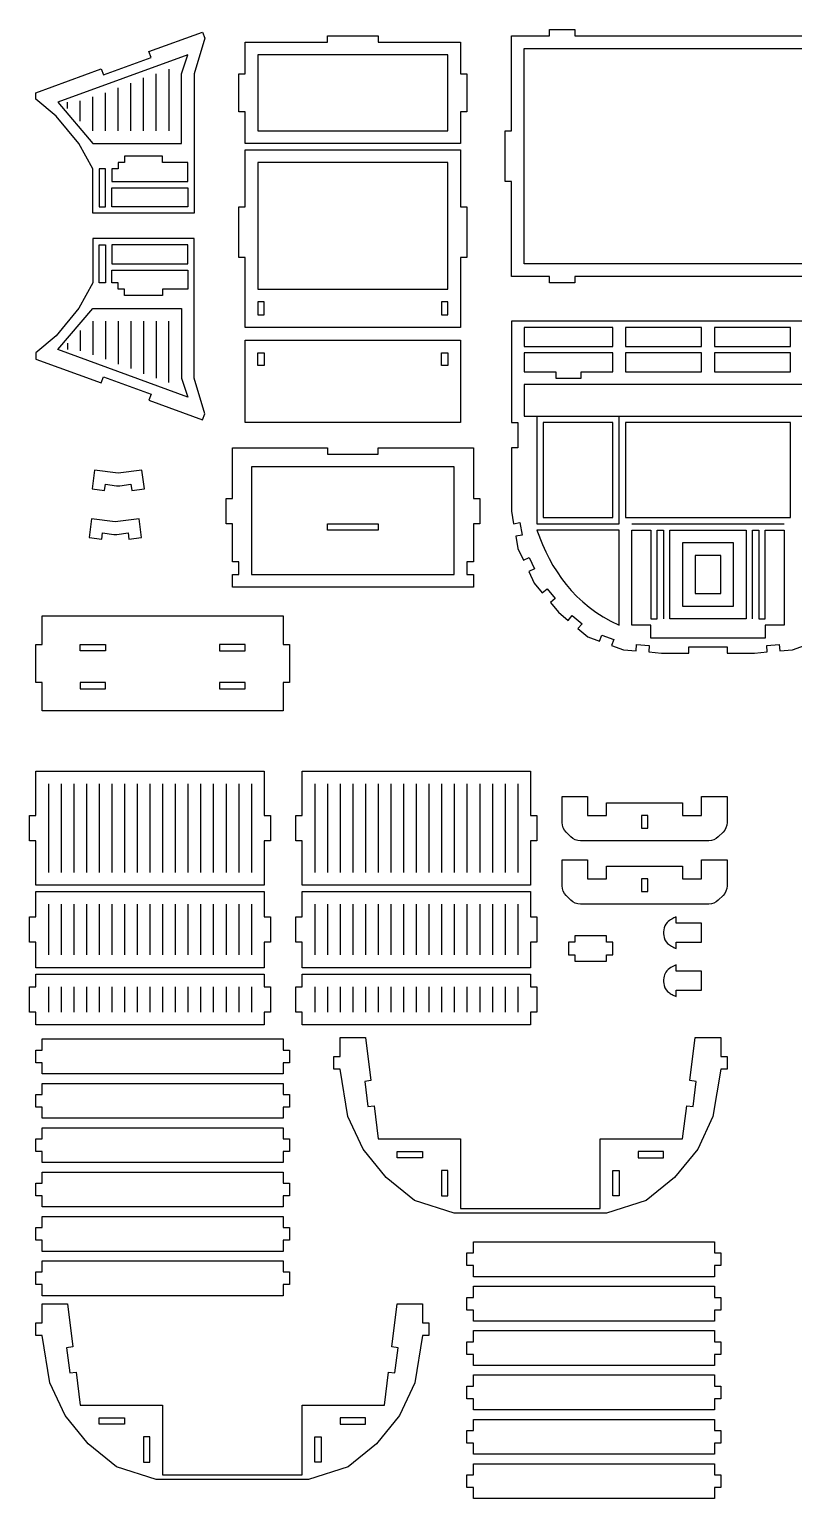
# Model space of a CAD drawing. Extents: x 38.5 to 107.2, y 18 to 75.9.
# Drawn here: x 38.5 to 68.6, y 18 to 75.9 of the extents above; entities that cross this region are included whole.
import ezdxf

# ---------------------------------------------------------------- set-up
doc = ezdxf.new("R2010")
doc.units = 0
doc.header["$MEASUREMENT"] = 0
doc.layers.get('0').update_dxf_attribs({"linetype": 'CONTINUOUS'})
doc.layers.add('ENGRAVE', color=1, linetype='CONTINUOUS')

msp = doc.modelspace()

# ---------------------------------------------------------------- linework, layer by layer
for points in [[(70, 66.187), (60, 66.187), (60, 65.937), (59, 65.937), (59, 66.187), (57.5, 66.187), (57.5, 69.937), (57.25, 69.937), (57.25, 71.937), (57.5, 71.937), (57.5, 75.687), (59, 75.687), (59, 75.937), (60, 75.937), (60, 75.687), (70, 75.687)], [(73, 64.437), (57.5, 64.437), (57.5, 60.437), (57.75, 60.437), (57.75, 59.437), (57.5, 59.437), (57.5, 56.937), (57.587, 56.445), (57.833, 56.488), (57.92, 55.996), (57.673, 55.952), (57.76, 55.46), (57.972, 55.007), (58.198, 55.113), (58.41, 54.659), (58.183, 54.554), (58.394, 54.101), (58.716, 53.718), (58.907, 53.878), (59.229, 53.495), (59.037, 53.335), (59.359, 52.951), (59.742, 52.63), (59.902, 52.822), (60.285, 52.5), (60.125, 52.309), (60.508, 51.987), (60.978, 51.816), (61.063, 52.051), (61.533, 51.88), (61.447, 51.645), (61.917, 51.474), (62.415, 51.431), (62.437, 51.68), (62.935, 51.636), (62.913, 51.387), (63.412, 51.344), (64.5, 51.344), (64.5, 51.594), (66, 51.594), (66, 51.344), (67.088, 51.344), (67.586, 51.387), (67.564, 51.636), (68.062, 51.68), (68.084, 51.431), (68.582, 51.474), (69.052, 51.645)]]:
    msp.add_lwpolyline(points)
for points in [[(41, 68.687), (41, 70.437), (40.452, 71.434), (39.56, 72.515), (38.75, 73.187), (38.75, 73.437), (41.334, 74.378), (41.42, 74.143), (43.299, 74.827), (43.213, 75.062), (45.328, 75.831), (45.413, 75.596), (45, 74.187), (45, 68.687)], [(47, 71.437), (47, 72.687), (46.75, 72.687), (46.75, 74.187), (47, 74.187), (47, 75.437), (50.25, 75.437), (50.25, 75.687), (52.25, 75.687), (52.25, 75.437), (55.5, 75.437), (55.5, 74.187), (55.75, 74.187), (55.75, 72.687), (55.5, 72.687), (55.5, 71.437)], [(44.75, 69.937), (44.75, 70.687), (43.75, 70.687), (43.75, 70.937), (42.25, 70.937), (42.25, 70.687), (42, 70.687), (42, 70.437), (41.75, 70.437), (41.75, 69.937)], [(47, 64.187), (47, 66.937), (46.75, 66.937), (46.75, 68.937), (47, 68.937), (47, 71.187), (55.5, 71.187), (55.5, 68.937), (55.75, 68.937), (55.75, 66.937), (55.5, 66.937), (55.5, 64.187)], [(41.25, 70.437), (41.25, 68.937), (41.5, 68.937), (41.5, 70.437)], [(41.75, 68.937), (41.75, 69.687), (44.75, 69.687), (44.75, 68.937)], [(41, 67.687), (41, 65.937), (40.452, 64.941), (39.56, 63.859), (38.75, 63.187), (38.75, 62.937), (41.334, 61.997), (41.42, 62.232), (43.299, 61.548), (43.213, 61.313), (45.328, 60.543), (45.413, 60.778), (45, 62.187), (45, 67.687)], [(41.25, 65.937), (41.25, 67.437), (41.5, 67.437), (41.5, 65.937)], [(41.75, 67.437), (41.75, 66.687), (44.75, 66.687), (44.75, 67.437)], [(44.75, 66.437), (44.75, 65.687), (43.75, 65.687), (43.75, 65.437), (42.25, 65.437), (42.25, 65.687), (42, 65.687), (42, 65.937), (41.75, 65.937), (41.75, 66.437)], [(47.5, 64.687), (47.75, 64.687), (47.75, 65.187), (47.5, 65.187)], [(54.75, 65.187), (54.75, 64.687), (55, 64.687), (55, 65.187)], [(61.5, 63.437), (61.5, 64.187), (58, 64.187), (58, 63.437)], [(65, 63.437), (65, 64.187), (62, 64.187), (62, 63.437)], [(68.5, 63.437), (68.5, 64.187), (65.5, 64.187), (65.5, 63.437)], [(47, 60.437), (47, 63.687), (55.5, 63.687), (55.5, 60.437)], [(47.5, 62.687), (47.5, 63.187), (47.75, 63.187), (47.75, 62.687)], [(54.75, 62.687), (54.75, 63.187), (55, 63.187), (55, 62.687)], [(58, 63.187), (58, 62.437), (59.25, 62.437), (59.25, 62.187), (60.25, 62.187), (60.25, 62.437), (61.5, 62.437), (61.5, 63.187)], [(62, 63.187), (62, 62.437), (65, 62.437), (65, 63.187)], [(65.5, 63.187), (65.5, 62.437), (68.5, 62.437), (68.5, 63.187)], [(58.75, 60.437), (58.75, 56.687), (61.5, 56.687), (61.5, 60.437)], [(62, 60.437), (62, 56.687), (68.5, 56.687), (68.5, 60.437)], [(46.5, 53.937), (46.5, 54.437), (46.75, 54.437), (46.75, 54.937), (46.5, 54.937), (46.5, 56.437), (46.25, 56.437), (46.25, 57.437), (46.5, 57.437), (46.5, 59.437), (50.25, 59.437), (50.25, 59.187), (52.25, 59.187), (52.25, 59.437), (56, 59.437), (56, 57.437), (56.25, 57.437), (56.25, 56.437), (56, 56.437), (56, 54.937), (55.75, 54.937), (55.75, 54.437), (56, 54.437), (56, 53.937)], [(42.066, 57.942), (42.504, 58), (42.537, 57.752), (43.032, 57.817), (42.934, 58.561), (42.001, 58.438), (41.067, 58.561), (40.969, 57.817), (41.465, 57.752), (41.497, 58), (41.935, 57.942)], [(41.952, 56.022), (42.39, 56.08), (42.423, 55.832), (42.918, 55.897), (42.821, 56.641), (41.887, 56.518), (40.953, 56.641), (40.855, 55.897), (41.351, 55.832), (41.384, 56.08), (41.822, 56.022)], [(50.25, 56.187), (50.25, 56.437), (52.25, 56.437), (52.25, 56.187)], [(39, 49.062), (39, 50.187), (38.75, 50.187), (38.75, 51.687), (39, 51.687), (39, 52.812), (48.5, 52.812), (48.5, 51.687), (48.75, 51.687), (48.75, 50.187), (48.5, 50.187), (48.5, 49.062)], [(40.5, 51.437), (40.5, 51.687), (41.5, 51.687), (41.5, 51.437)], [(46, 51.687), (46, 51.437), (47, 51.437), (47, 51.687)], [(40.5, 50.187), (40.5, 49.937), (41.5, 49.937), (41.5, 50.187)], [(46, 50.187), (46, 49.937), (47, 49.937), (47, 50.187)], [(38.75, 42.187), (38.75, 43.937), (38.5, 43.937), (38.5, 44.937), (38.75, 44.937), (38.75, 46.687), (47.75, 46.687), (47.75, 44.937), (48, 44.937), (48, 43.937), (47.75, 43.937), (47.75, 42.187)], [(49.25, 42.187), (49.25, 43.937), (49, 43.937), (49, 44.937), (49.25, 44.937), (49.25, 46.687), (58.25, 46.687), (58.25, 44.937), (58.5, 44.937), (58.5, 43.937), (58.25, 43.937), (58.25, 42.187)], [(62.625, 44.937), (62.625, 44.437), (62.875, 44.437), (62.875, 44.937)], [(62.625, 42.442), (62.625, 41.942), (62.875, 41.942), (62.875, 42.442)], [(38.75, 38.937), (38.75, 39.937), (38.5, 39.937), (38.5, 40.937), (38.75, 40.937), (38.75, 41.937), (47.75, 41.937), (47.75, 40.937), (48, 40.937), (48, 39.937), (47.75, 39.937), (47.75, 38.937)], [(49.25, 38.937), (49.25, 39.937), (49, 39.937), (49, 40.937), (49.25, 40.937), (49.25, 41.937), (58.25, 41.937), (58.25, 40.937), (58.5, 40.937), (58.5, 39.937), (58.25, 39.937), (58.25, 38.937)], [(60, 40.187), (60, 39.937), (59.75, 39.937), (59.75, 39.437), (60, 39.437), (60, 39.187), (61.25, 39.187), (61.25, 39.437), (61.5, 39.437), (61.5, 39.937), (61.25, 39.937), (61.25, 40.187)], [(38.75, 36.687), (38.75, 37.187), (38.5, 37.187), (38.5, 38.187), (38.75, 38.187), (38.75, 38.687), (47.75, 38.687), (47.75, 38.187), (48, 38.187), (48, 37.187), (47.75, 37.187), (47.75, 36.687)], [(49.25, 36.687), (49.25, 37.187), (49, 37.187), (49, 38.187), (49.25, 38.187), (49.25, 38.687), (58.25, 38.687), (58.25, 38.187), (58.5, 38.187), (58.5, 37.187), (58.25, 37.187), (58.25, 36.687)], [(39, 34.75), (39, 35.187), (38.75, 35.187), (38.75, 35.687), (39, 35.687), (39, 36.125), (48.5, 36.125), (48.5, 35.687), (48.75, 35.687), (48.75, 35.187), (48.5, 35.187), (48.5, 34.75)], [(61.25, 29.251), (55.25, 29.251), (53.684, 29.75), (52.568, 30.66), (51.655, 31.775), (51.056, 33.063), (50.75, 34.937), (50.5, 34.937), (50.5, 35.437), (50.749, 35.437), (50.75, 36.187), (51.75, 36.187), (51.965, 34.482), (51.717, 34.451), (51.841, 33.459), (52.089, 33.49), (52.25, 32.187), (55.5, 32.187), (55.5, 29.437), (61, 29.437), (61, 32.187), (64.25, 32.187), (64.411, 33.49), (64.659, 33.459), (64.783, 34.451), (64.535, 34.482), (64.75, 36.187), (65.75, 36.187), (65.75, 35.437), (66, 35.437), (66, 34.937), (65.75, 34.937), (65.443, 33.063), (64.845, 31.775), (63.931, 30.66), (62.816, 29.75)], [(39, 33), (39, 33.437), (38.75, 33.437), (38.75, 33.937), (39, 33.937), (39, 34.375), (48.5, 34.375), (48.5, 33.937), (48.75, 33.937), (48.75, 33.437), (48.5, 33.437), (48.5, 33)], [(39, 31.25), (39, 31.687), (38.75, 31.687), (38.75, 32.187), (39, 32.187), (39, 32.625), (48.5, 32.625), (48.5, 32.187), (48.75, 32.187), (48.75, 31.687), (48.5, 31.687), (48.5, 31.25)], [(53, 31.687), (54, 31.687), (54, 31.437), (53, 31.437)], [(63.5, 31.687), (62.5, 31.687), (62.5, 31.437), (63.5, 31.437)], [(39, 29.5), (39, 29.937), (38.75, 29.937), (38.75, 30.437), (39, 30.437), (39, 30.875), (48.5, 30.875), (48.5, 30.437), (48.75, 30.437), (48.75, 29.937), (48.5, 29.937), (48.5, 29.5)], [(55, 30.937), (54.75, 30.937), (54.75, 29.937), (55, 29.937)], [(61.5, 30.937), (61.75, 30.937), (61.75, 29.937), (61.5, 29.937)], [(39, 27.75), (39, 28.187), (38.75, 28.187), (38.75, 28.687), (39, 28.687), (39, 29.125), (48.5, 29.125), (48.5, 28.687), (48.75, 28.687), (48.75, 28.187), (48.5, 28.187), (48.5, 27.75)], [(56, 26.75), (56, 27.187), (55.75, 27.187), (55.75, 27.687), (56, 27.687), (56, 28.125), (65.5, 28.125), (65.5, 27.687), (65.75, 27.687), (65.75, 27.187), (65.5, 27.187), (65.5, 26.75)], [(39, 26), (39, 26.437), (38.75, 26.437), (38.75, 26.937), (39, 26.937), (39, 27.375), (48.5, 27.375), (48.5, 26.937), (48.75, 26.937), (48.75, 26.437), (48.5, 26.437), (48.5, 26)], [(56, 25), (56, 25.437), (55.75, 25.437), (55.75, 25.937), (56, 25.937), (56, 26.375), (65.5, 26.375), (65.5, 25.937), (65.75, 25.937), (65.75, 25.437), (65.5, 25.437), (65.5, 25)], [(49.5, 18.751), (43.5, 18.751), (41.934, 19.25), (40.819, 20.16), (39.905, 21.275), (39.306, 22.563), (39, 24.437), (38.75, 24.437), (38.75, 24.937), (38.999, 24.937), (39, 25.687), (40, 25.687), (40.215, 23.982), (39.967, 23.951), (40.091, 22.959), (40.339, 22.99), (40.5, 21.687), (43.75, 21.687), (43.75, 18.937), (49.25, 18.937), (49.25, 21.687), (52.5, 21.687), (52.661, 22.99), (52.909, 22.959), (53.033, 23.951), (52.785, 23.982), (53, 25.687), (54, 25.687), (54, 24.937), (54.25, 24.937), (54.25, 24.437), (54, 24.437), (53.693, 22.563), (53.095, 21.275), (52.181, 20.16), (51.066, 19.25)], [(56, 23.25), (56, 23.687), (55.75, 23.687), (55.75, 24.187), (56, 24.187), (56, 24.625), (65.5, 24.625), (65.5, 24.187), (65.75, 24.187), (65.75, 23.687), (65.5, 23.687), (65.5, 23.25)], [(56, 21.5), (56, 21.937), (55.75, 21.937), (55.75, 22.437), (56, 22.437), (56, 22.875), (65.5, 22.875), (65.5, 22.437), (65.75, 22.437), (65.75, 21.937), (65.5, 21.937), (65.5, 21.5)], [(41.25, 21.187), (42.25, 21.187), (42.25, 20.937), (41.25, 20.937)], [(51.75, 21.187), (50.75, 21.187), (50.75, 20.937), (51.75, 20.937)], [(56, 19.75), (56, 20.187), (55.75, 20.187), (55.75, 20.687), (56, 20.687), (56, 21.125), (65.5, 21.125), (65.5, 20.687), (65.75, 20.687), (65.75, 20.187), (65.5, 20.187), (65.5, 19.75)], [(43.25, 20.437), (43, 20.437), (43, 19.437), (43.25, 19.437)], [(49.75, 20.437), (50, 20.437), (50, 19.437), (49.75, 19.437)], [(56, 18), (56, 18.437), (55.75, 18.437), (55.75, 18.937), (56, 18.937), (56, 19.375), (65.5, 19.375), (65.5, 18.937), (65.75, 18.937), (65.75, 18.437), (65.5, 18.437), (65.5, 18)]]:
    msp.add_lwpolyline(points, close=True)
for points in [[(59.5, 45.687), (60.5, 45.687), (60.5, 44.937), (61.25, 44.937), (61.25, 45.437), (64.25, 45.437), (64.25, 44.937), (65, 44.937), (65, 45.687), (66, 45.687), (66, 44.658, -0.198916), (65.844, 44.282), (65.656, 44.093, -0.198915), (65.279, 43.937), (60.22, 43.937, -0.198915), (59.844, 44.093), (59.656, 44.282, -0.198914), (59.5, 44.658)], [(59.5, 43.192), (60.5, 43.192), (60.5, 42.442), (61.25, 42.442), (61.25, 42.942), (64.25, 42.942), (64.25, 42.442), (65, 42.442), (65, 43.192), (66, 43.192), (66, 42.162, -0.198917), (65.844, 41.786), (65.656, 41.598, -0.198915), (65.279, 41.442), (60.22, 41.442, -0.198916), (59.844, 41.598), (59.656, 41.786, -0.198914), (59.5, 42.162)], [(64, 40.937, 0.021616), (63.819, 40.853, 0.08231), (63.644, 40.723, 0.158207), (63.51, 40.428, 0.097463), (63.523, 40.126, 0.177471), (63.729, 39.834, 0.02745), (63.814, 39.78, 0.020909), (64, 39.687), (64, 39.937), (65, 39.937), (65, 40.687), (64, 40.687)], [(64, 39.045, 0.030229), (63.781, 38.939, 0.112837), (63.594, 38.766, 0.118473), (63.51, 38.536, 0.097463), (63.523, 38.233, 0.17747), (63.729, 37.942, 0.041119), (63.875, 37.855, 0.013939), (64, 37.795), (64, 38.045), (65, 38.045), (65, 38.795), (64, 38.795)]]:
    msp.add_lwpolyline(points, format="xyb", close=True)
at = {"layer": 'ENGRAVE'}
for points in [[(44.5, 71.437), (44.5, 74.187), (44.75, 74.937), (39.625, 73.062), (41, 71.437)], [(55, 74.937), (47.5, 74.937), (47.5, 71.937), (55, 71.937)], [(58, 66.687), (58, 75.187), (72, 75.187), (72, 66.687)], [(55, 70.687), (47.5, 70.687), (47.5, 65.687), (55, 65.687)], [(44.5, 64.937), (44.5, 62.187), (44.75, 61.437), (39.625, 63.312), (41, 64.937)], [(72.5, 61.937), (58, 61.937), (58, 60.687), (72.5, 60.687)], [(55.25, 58.687), (47.25, 58.687), (47.25, 54.437), (55.25, 54.437)], [(58.5, 56.187), (58.725, 55.619), (58.852, 55.341), (58.989, 55.068), (59.138, 54.801), (59.299, 54.541), (59.472, 54.288), (59.659, 54.042), (59.861, 53.805), (60.078, 53.577), (60.311, 53.359), (60.562, 53.151), (60.83, 52.954), (61.117, 52.769), (61.423, 52.597), (61.75, 52.437), (61.75, 56.187)], [(63.75, 56.187), (66.75, 56.187), (66.75, 52.687), (63.75, 52.687)], [(64.25, 55.687), (64.25, 53.187), (66.25, 53.187), (66.25, 55.687)], [(64.75, 55.187), (64.75, 53.687), (65.75, 53.687), (65.75, 55.187)]]:
    msp.add_lwpolyline(points, close=True, dxfattribs=at)
for points in [[(43.5, 71.937), (43.5, 74.187)], [(44, 74.367), (44, 71.937)], [(42, 71.937), (42, 73.634)], [(42.5, 71.937), (42.5, 73.812)], [(43, 71.937), (43, 74.024)], [(40, 72.812), (40, 73.062)], [(40.5, 72.312), (40.5, 73.115)], [(41, 71.937), (41, 73.272)], [(41.5, 71.937), (41.5, 73.437)], [(41, 64.437), (41, 63.103)], [(41.5, 64.437), (41.5, 62.937)], [(42, 64.437), (42, 62.741)], [(42.5, 64.437), (42.5, 62.562)], [(43, 64.437), (43, 62.35)], [(43.5, 64.437), (43.5, 62.187)], [(44, 62.008), (44, 64.437)], [(40.5, 64.062), (40.5, 63.26)], [(40, 63.562), (40, 63.312)], [(58.5, 60.687), (58.5, 56.437), (61.75, 56.437), (61.75, 60.687)], [(62.25, 56.437), (68.25, 56.437)], [(67, 52.687), (67, 56.187), (67.25, 56.187), (67.25, 52.687), (67.5, 52.687), (67.5, 56.187), (68.25, 56.187), (68.25, 52.437), (67.5, 52.437), (67.5, 51.937), (63, 51.937), (63, 52.437), (62.25, 52.437), (62.25, 56.187), (63, 56.187), (63, 52.687), (63.25, 52.687), (63.25, 56.187), (63.5, 56.187), (63.5, 52.687)], [(39.25, 46.187), (39.25, 42.687)], [(39.75, 46.187), (39.75, 42.687)], [(40.25, 46.187), (40.25, 42.687)], [(40.75, 46.187), (40.75, 42.687)], [(41.25, 46.187), (41.25, 42.687)], [(41.75, 46.187), (41.75, 42.687)], [(42.25, 46.187), (42.25, 42.687)], [(42.75, 46.187), (42.75, 42.687)], [(43.25, 46.187), (43.25, 42.687)], [(43.75, 46.187), (43.75, 42.687)], [(44.25, 46.187), (44.25, 42.687)], [(44.75, 46.187), (44.75, 42.687)], [(45.25, 46.187), (45.25, 42.687)], [(45.75, 46.187), (45.75, 42.687)], [(46.25, 46.187), (46.25, 42.687)], [(46.75, 46.187), (46.75, 42.687)], [(47.25, 46.187), (47.25, 42.687)], [(49.75, 46.187), (49.75, 42.687)], [(50.25, 46.187), (50.25, 42.687)], [(50.75, 46.187), (50.75, 42.687)], [(51.25, 46.187), (51.25, 42.687)], [(51.75, 46.187), (51.75, 42.687)], [(52.25, 46.187), (52.25, 42.687)], [(52.75, 46.187), (52.75, 42.687)], [(53.25, 46.187), (53.25, 42.687)], [(53.75, 46.187), (53.75, 42.687)], [(54.25, 46.187), (54.25, 42.687)], [(54.75, 46.187), (54.75, 42.687)], [(55.25, 46.187), (55.25, 42.687)], [(55.75, 46.187), (55.75, 42.687)], [(56.25, 46.187), (56.25, 42.687)], [(56.75, 46.187), (56.75, 42.687)], [(57.25, 46.187), (57.25, 42.687)], [(57.75, 46.187), (57.75, 42.687)], [(39.25, 41.437), (39.25, 39.437)], [(39.75, 41.437), (39.75, 39.437)], [(40.25, 41.437), (40.25, 39.437)], [(40.75, 41.437), (40.75, 39.437)], [(41.25, 41.437), (41.25, 39.437)], [(41.75, 41.437), (41.75, 39.437)], [(42.25, 41.437), (42.25, 39.437)], [(42.75, 41.437), (42.75, 39.437)], [(43.25, 41.437), (43.25, 39.437)], [(43.75, 41.437), (43.75, 39.437)], [(44.25, 41.437), (44.25, 39.437)], [(44.75, 41.437), (44.75, 39.437)], [(45.25, 41.437), (45.25, 39.437)], [(45.75, 41.437), (45.75, 39.437)], [(46.25, 41.437), (46.25, 39.437)], [(46.75, 41.437), (46.75, 39.437)], [(47.25, 41.437), (47.25, 39.437)], [(49.75, 41.437), (49.75, 39.437)], [(50.25, 41.437), (50.25, 39.437)], [(50.75, 41.437), (50.75, 39.437)], [(51.25, 41.437), (51.25, 39.437)], [(51.75, 41.437), (51.75, 39.437)], [(52.25, 41.437), (52.25, 39.437)], [(52.75, 41.437), (52.75, 39.437)], [(53.25, 41.437), (53.25, 39.437)], [(53.75, 41.437), (53.75, 39.437)], [(54.25, 41.437), (54.25, 39.437)], [(54.75, 41.437), (54.75, 39.437)], [(55.25, 41.437), (55.25, 39.437)], [(55.75, 41.437), (55.75, 39.437)], [(56.25, 41.437), (56.25, 39.437)], [(56.75, 41.437), (56.75, 39.437)], [(57.25, 41.437), (57.25, 39.437)], [(57.75, 41.437), (57.75, 39.437)], [(39.25, 38.187), (39.25, 37.187)], [(39.75, 38.187), (39.75, 37.187)], [(40.25, 38.187), (40.25, 37.187)], [(40.75, 38.187), (40.75, 37.187)], [(41.25, 38.187), (41.25, 37.187)], [(41.75, 38.187), (41.75, 37.187)], [(42.25, 38.187), (42.25, 37.187)], [(42.75, 38.187), (42.75, 37.187)], [(43.25, 38.187), (43.25, 37.187)], [(43.75, 38.187), (43.75, 37.187)], [(44.25, 38.187), (44.25, 37.187)], [(44.75, 38.187), (44.75, 37.187)], [(45.25, 38.187), (45.25, 37.187)], [(45.75, 38.187), (45.75, 37.187)], [(46.25, 38.187), (46.25, 37.187)], [(46.75, 38.187), (46.75, 37.187)], [(47.25, 38.187), (47.25, 37.187)], [(49.75, 38.187), (49.75, 37.187)], [(50.25, 38.187), (50.25, 37.187)], [(50.75, 38.187), (50.75, 37.187)], [(51.25, 38.187), (51.25, 37.187)], [(51.75, 38.187), (51.75, 37.187)], [(52.25, 38.187), (52.25, 37.187)], [(52.75, 38.187), (52.75, 37.187)], [(53.25, 38.187), (53.25, 37.187)], [(53.75, 38.187), (53.75, 37.187)], [(54.25, 38.187), (54.25, 37.187)], [(54.75, 38.187), (54.75, 37.187)], [(55.25, 38.187), (55.25, 37.187)], [(55.75, 38.187), (55.75, 37.187)], [(56.25, 38.187), (56.25, 37.187)], [(56.75, 38.187), (56.75, 37.187)], [(57.25, 38.187), (57.25, 37.187)], [(57.75, 38.187), (57.75, 37.187)]]:
    msp.add_lwpolyline(points, dxfattribs=at)

doc.saveas('drawing.dxf')
